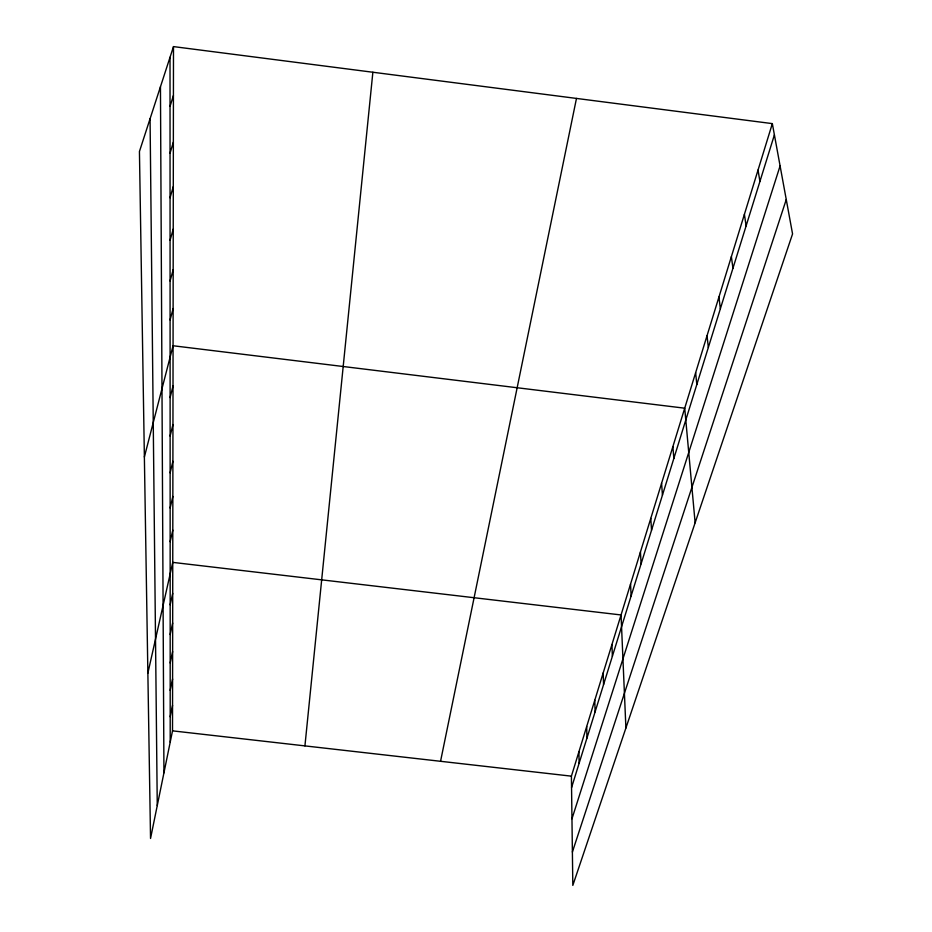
<?xml version="1.0" encoding="UTF-8"?>
<svg xmlns="http://www.w3.org/2000/svg" width="932" height="932" viewBox="0 0 932 932"><rect width="100%" height="100%" fill="white"/><g stroke="black" fill="none" stroke-linecap="round" stroke-linejoin="round"><path stroke-width="1.4" d="M173.492 46.6L139.439 151.497L150.541 838.462L172.513 730.851L173.492 46.6L772.337 123.618L792.561 233.932L572.819 885.4L571.409 776.158L772.337 123.618M304.927 745.891L372.87 72.242M440.556 761.293L576.477 98.419M170.207 716.755L172.548 705.431M170.195 690.391L172.583 679.02M170.195 663.002L172.63 651.573M170.183 634.494L172.665 623.042M170.172 604.821L172.711 593.335M147.873 673.149L172.758 562.38L621.05 614.957L625.908 728.02M170.16 541.667L172.804 530.122M170.148 508.01L172.851 496.453M170.137 472.85L172.898 461.293M170.125 436.071L172.956 424.538M170.113 397.568L173.002 386.058M144.378 456.96L173.061 345.749L684.717 408.193L695.132 522.782M170.102 319.944L173.119 308.527M170.09 281.021L173.177 269.663M170.078 240.328L173.236 229.062M170.067 197.747L173.294 186.586M170.055 153.151L173.364 142.118M571.561 787.598L774.399 134.872M170.043 106.388L173.422 95.507M571.968 818.797L780.096 165.896M572.388 852.023L786.259 199.53M172.513 730.851L571.409 776.158M758.042 170.067L759.918 181.46M744.4 214.36L746.124 225.882M731.375 256.65L732.948 268.265M718.933 297.052L720.366 308.748M707.038 335.706L708.343 347.461M695.633 372.718L696.821 384.52M672.881 446.614L673.848 458.462M661.58 483.312L662.442 495.172M650.781 518.402L651.538 530.238M640.447 551.965L641.111 563.802M630.545 584.131L631.127 595.932M611.94 644.536L612.371 656.268M603.19 672.951L603.563 684.636M594.791 700.258L595.094 711.885M586.694 726.517L586.95 738.097M578.912 751.809L579.11 763.308M150.064 118.772L157.263 805.574M160.455 86.781L163.939 772.838M170.02 57.295L170.207 742.128"/></g></svg>
